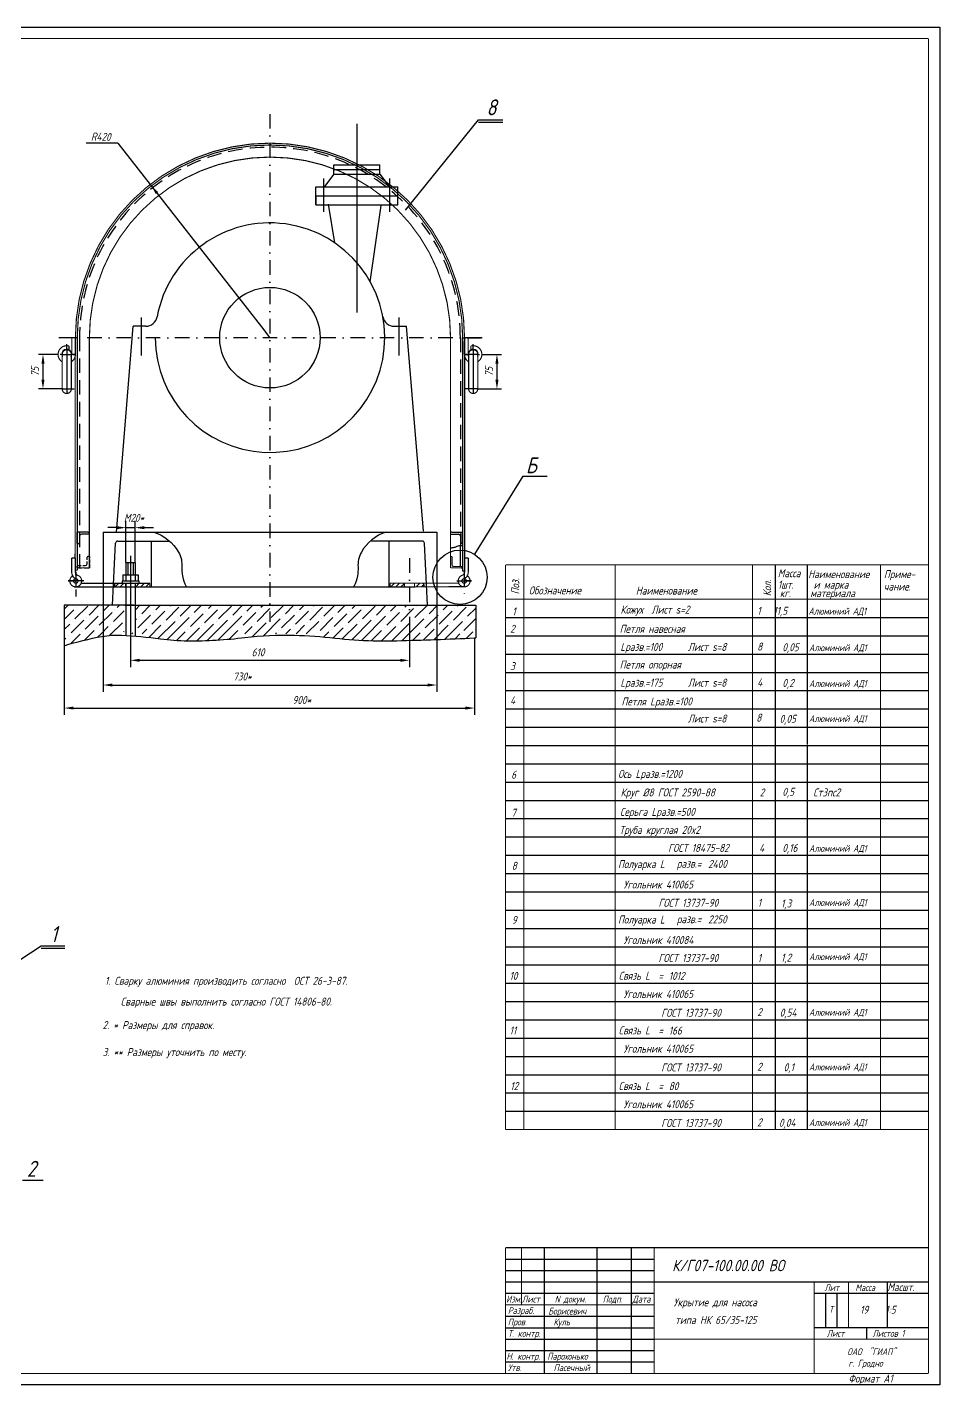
# Model space of a CAD drawing. Extents: x 973 to 2730, y 39 to 1746.
# Drawn here: x 2331 to 2730, y 702 to 1296 of the extents above; entities that cross this region are included whole.
import ezdxf
from ezdxf.enums import TextEntityAlignment as Align

# ---------------------------------------------------------------- set-up
doc = ezdxf.new("R2010")
doc.units = 0
doc.header["$LTSCALE"] = 0.5
doc.header["$MEASUREMENT"] = 0
doc.linetypes.add('DASHDOT', pattern=[25.4, 12.7, -6.35, 0, -6.35])
doc.linetypes.add('DASHED', pattern=[19.05, 12.7, -6.35])
doc.layers.get('0').update_dxf_attribs({"linetype": 'CONTINUOUS'})
doc.layers.get('DEFPOINTS').update_dxf_attribs({"linetype": 'CONTINUOUS'})
doc.styles.add('ROMANC', font='romanc', dxfattribs={"width": 0.8, "oblique": 15, "height": 3.5})
doc.dimstyles.get("Standard").update_dxf_attribs({"dimtxt": 0.18, "dimasz": 0.18, "dimexe": 0.18, "dimexo": 0.0625, "dimgap": 0.09, "dimtad": 0, "dimtih": 1, "dimtoh": 1, "dimdec": 4, "dimzin": 0, "dimdsep": 46, "dimtxsty": 'Standard', "dimcen": 0.09, "dimadec": 0, "dimazin": 0, "dimtfac": 1, "dimtdec": 4, "dimtofl": 0, "dimtmove": 0, "dimatfit": 3, "dimfxl": 0, "dimtolj": 1, "dimtzin": 0, "dimarcsym": 0})

# ---------------------------------------------------------------- blocks, each defined once
blk = doc.blocks.new('*D6')
at = {"color": 0, "linetype": 'ByBlock'}
for p, q in [((290.3, 320.9), (283.7, 320.9)), ((285.7, 316.9), (285.7, 309.8)), ((292.52, 305.8), (283.7, 305.8))]:
    blk.add_line(p, q, dxfattribs=at)
for points in [[(285.03, 316.9), (286.37, 316.9), (285.7, 320.9)], [(285.03, 309.8), (286.37, 309.8), (285.7, 305.8)]]:
    blk.add_solid(points, dxfattribs=at)
at = {"layer": 'DEFPOINTS', "color": 0, "linetype": 'ByBlock'}
for p in [(290.3, 320.9), (285.7, 305.8), (292.52, 305.8)]:
    blk.add_point(p, dxfattribs=at)
at = {"color": 0, "linetype": 'ByBlock', "style": 'ROMANC', "oblique": 15, "width": 0.8}
blk.add_text('75', height=3.5, rotation=90, dxfattribs=at).set_placement((282.2, 313.35), align=Align.MIDDLE_CENTER)
blk = doc.blocks.new('*D57')
at = {"color": 0, "linetype": 'ByBlock'}
for p, q in [((2432.49, 1043.22), (2432.49, 1005.28)), ((2578.49, 1043.22), (2578.49, 1005.28)), ((2436.49, 1008.28), (2574.49, 1008.28))]:
    blk.add_line(p, q, dxfattribs=at)
for points in [[(2436.49, 1008.95), (2436.49, 1007.61), (2432.49, 1008.28)], [(2574.49, 1008.95), (2574.49, 1007.61), (2578.49, 1008.28)]]:
    blk.add_solid(points, dxfattribs=at)
at = {"layer": 'DEFPOINTS', "color": 0, "linetype": 'ByBlock'}
for p in [(2432.49, 1043.22), (2578.49, 1043.22), (2578.49, 1008.28)]:
    blk.add_point(p, dxfattribs=at)
at = {"color": 0, "linetype": 'ByBlock', "style": 'ROMANC', "oblique": 15, "width": 0.8}
blk.add_text('730*', height=3.5, dxfattribs=at).set_placement((2493.39, 1012.01), align=Align.MIDDLE_CENTER)
blk = doc.blocks.new('*D65')
at = {"color": 0, "linetype": 'ByBlock'}
for p, q in [((2611.74, 1035.93), (2611.74, 1016.09)), ((2489.74, 1024.55), (2489.74, 1016.09)), ((2493.74, 1019.09), (2607.74, 1019.09))]:
    blk.add_line(p, q, dxfattribs=at)
for points in [[(2493.74, 1019.76), (2493.74, 1018.42), (2489.74, 1019.09)], [(2607.74, 1019.76), (2607.74, 1018.42), (2611.74, 1019.09)]]:
    blk.add_solid(points, dxfattribs=at)
at = {"layer": 'DEFPOINTS', "color": 0, "linetype": 'ByBlock'}
for p in [(2611.74, 1035.93), (2489.74, 1024.55), (2611.74, 1019.09)]:
    blk.add_point(p, dxfattribs=at)
at = {"color": 0, "linetype": 'ByBlock', "style": 'ROMANC', "oblique": 15, "width": 0.8}
blk.add_text('610', height=3.5, dxfattribs=at).set_placement((2545.52, 1022.59), align=Align.MIDDLE_CENTER)
blk = doc.blocks.new('*D63')
at = {"color": 0, "linetype": 'ByBlock'}
for p, q in [((2483.74, 1077.12), (2479.74, 1077.12)), ((2487.74, 1061.89), (2487.74, 1080.12)), ((2487.74, 1077.12), (2491.74, 1077.12)), ((2491.74, 1061.89), (2491.74, 1080.12)), ((2495.74, 1077.12), (2499.74, 1077.12))]:
    blk.add_line(p, q, dxfattribs=at)
for points in [[(2483.74, 1077.79), (2483.74, 1076.45), (2487.74, 1077.12)], [(2495.74, 1077.79), (2495.74, 1076.45), (2491.74, 1077.12)]]:
    blk.add_solid(points, dxfattribs=at)
at = {"layer": 'DEFPOINTS', "color": 0, "linetype": 'ByBlock'}
for p in [(2491.74, 1077.12), (2487.74, 1061.89), (2491.74, 1061.89)]:
    blk.add_point(p, dxfattribs=at)
at = {"color": 0, "linetype": 'ByBlock', "style": 'ROMANC', "oblique": 15, "width": 0.8}
blk.add_text('М20*', height=3.5, dxfattribs=at).set_placement((2491.24, 1081.43), align=Align.MIDDLE_CENTER)
blk = doc.blocks.new('*X8')
at = {"color": 0}
for p, q in [((1399.22, 402.41), (1400.82, 404.01)), ((1401.46, 402.41), (1403.06, 404.01)), ((1408.2, 402.41), (1409.8, 404.01)), ((1410.44, 402.41), (1412.04, 404.01)), ((1412.69, 402.41), (1414.29, 404.01)), ((1403.71, 402.41), (1403.75, 402.45))]:
    blk.add_line(p, q, dxfattribs=at)
blk = doc.blocks.new('*X9')
at = {"color": 0}
for p, q in [((1495.76, 402.41), (1497.36, 404.01)), ((1498, 402.41), (1499.6, 404.01)), ((1500.25, 402.41), (1501.75, 403.91)), ((1506.15, 403.82), (1506.34, 404.01)), ((1506.98, 402.41), (1508.58, 404.01)), ((1509.23, 402.41), (1510.22, 403.4))]:
    blk.add_line(p, q, dxfattribs=at)
blk = doc.blocks.new('*D7')
at = {"color": 0, "linetype": 'ByBlock'}
for p, q in [((1549.65, 437.41), (1556.25, 437.41)), ((1554.25, 433.41), (1554.25, 426.31)), ((1547.43, 422.31), (1556.25, 422.31))]:
    blk.add_line(p, q, dxfattribs=at)
for points in [[(1553.58, 433.41), (1554.92, 433.41), (1554.25, 437.41)], [(1553.58, 426.31), (1554.92, 426.31), (1554.25, 422.31)]]:
    blk.add_solid(points, dxfattribs=at)
at = {"layer": 'DEFPOINTS', "color": 0, "linetype": 'ByBlock'}
for p in [(1549.65, 437.41), (1547.43, 422.31), (1554.25, 422.31)]:
    blk.add_point(p, dxfattribs=at)
at = {"color": 0, "linetype": 'ByBlock', "style": 'ROMANC', "oblique": 15, "width": 0.8}
blk.add_text('75', height=3.5, rotation=90, dxfattribs=at).set_placement((1550.75, 429.86), align=Align.MIDDLE_CENTER)
blk = doc.blocks.new('*X59')
at = {"color": 0}
for p, q in [((2415.49, 1037.02), (2419.62, 1041.15)), ((2415.69, 1041.71), (2417.2, 1043.22)), ((2420.18, 1037.22), (2425.79, 1042.83)), ((2420.74, 1042.27), (2420.74, 1042.27)), ((2426.35, 1038.9), (2430.67, 1043.22)), ((2430.84, 1034.41), (2436.46, 1040.03)), ((2431.4, 1039.46), (2431.4, 1039.46)), ((2432.53, 1040.59), (2435.16, 1043.22)), ((2437.02, 1036.1), (2441.71, 1040.79)), ((2437.58, 1041.15), (2437.58, 1041.15)), ((2438.7, 1042.27), (2439.65, 1043.22)), ((2415.49, 1032.53), (2417.93, 1034.97)), ((2418.5, 1031.05), (2424.11, 1036.66)), ((2419.06, 1036.1), (2419.06, 1036.1)), ((2424.67, 1032.73), (2430.28, 1038.34)), ((2425.23, 1037.78), (2425.23, 1037.78)), ((2431.58, 1030.66), (2434.77, 1033.85)), ((2435.89, 1034.97), (2435.89, 1034.97)), ((2436.07, 1030.66), (2440.95, 1035.54)), ((2415.49, 1028.04), (2416.25, 1028.8)), ((2417.37, 1029.92), (2417.37, 1029.92)), ((2418.26, 1026.32), (2422.42, 1030.48)), ((2423.55, 1031.61), (2423.55, 1031.61)), ((2424.37, 1027.94), (2427.09, 1030.66)), ((2427.09, 1030.66), (2428.6, 1032.17)), ((2429.72, 1033.29), (2429.72, 1033.29)), ((2430.11, 1029.19), (2431.58, 1030.66)), ((2435.4, 1029.99), (2436.07, 1030.66)), ((2440.38, 1030.48), (2440.38, 1030.48)), ((2441.51, 1031.61), (2441.71, 1031.81))]:
    blk.add_line(p, q, dxfattribs=at)
blk = doc.blocks.new('*D64')
at = {"color": 0, "linetype": 'ByBlock'}
for p, q in [((2640.23, 1028.86), (2640.23, 995.21)), ((2460.74, 1025.48), (2460.74, 995.21)), ((2464.74, 998.21), (2636.23, 998.21))]:
    blk.add_line(p, q, dxfattribs=at)
for points in [[(2464.74, 998.88), (2464.74, 997.54), (2460.74, 998.21)], [(2636.23, 998.88), (2636.23, 997.54), (2640.23, 998.21)]]:
    blk.add_solid(points, dxfattribs=at)
at = {"layer": 'DEFPOINTS', "color": 0, "linetype": 'ByBlock'}
for p in [(2640.23, 1028.86), (2460.74, 1025.48), (2640.23, 998.21)]:
    blk.add_point(p, dxfattribs=at)
at = {"color": 0, "linetype": 'ByBlock', "style": 'ROMANC', "oblique": 15, "width": 0.8}
blk.add_text('900*', height=3.5, dxfattribs=at).set_placement((2564.62, 1001.71), align=Align.MIDDLE_CENTER)

msp = doc.modelspace()

# ---------------------------------------------------------------- linework, layer by layer
for p, q in [((1889.571, 1296.06), (2730.471, 1296.06)), ((2730.471, 1296.06), (2730.471, 702.16)), ((2475.41, 1253.8), (2475.41, 1179.04)), ((2496.65, 1215.96), (2528.59, 1255.48)), ((2528.59, 1255.48), (2539.24, 1255.48)), ((2528.59, 1254.48), (2539.24, 1254.48)), ((2370.92996, 1245.32142), (2357, 1245.32142)), ((2465.41, 1235.82), (2485.41, 1235.82)), ((2465.41, 1231.82), (2465.41, 1235.82)), ((2485.41, 1231.82), (2485.41, 1235.82)), ((2465.41, 1231.82), (2461.29, 1226.3)), ((2465.41, 1233.82), (2485.41, 1233.82)), ((2465.41, 1231.82), (2485.41, 1231.82)), ((2485.41, 1231.82), (2489.53, 1226.3)), ((2457.41, 1226.28), (2493.41, 1226.28)), ((2457.41, 1222.28), (2457.41, 1218.28)), ((2457.41, 1222.28), (2493.41, 1222.28)), ((2457.41, 1218.28), (2493.41, 1218.28)), ((2462.89, 1218.58), (2465.66812, 1201.72329)), ((2481.28537, 1184.63303), (2486.07, 1218.04)), ((2370.21204, 1075.22), (2377.61222, 1165.22)), ((2383.11319, 1165.22), (2377.61222, 1165.22)), ((2381.04, 1169), (2381.04, 1152.45)), ((2491.70681, 1165.22), (2497.20778, 1165.22)), ((2493.78, 1169), (2493.78, 1152.45)), ((2504.58, 1075.56), (2497.20778, 1165.22)), ((2351.11, 1160.22), (2350.85979, 1160.22)), ((2351.85979, 1160.22), (2351.81, 1160.22)), ((2352.85979, 1160.22), (2351.91, 1160.22)), ((2352.31, 1152.92), (2352.31, 1158.56)), ((2521.96021, 1160.22), (2522.91, 1160.22)), ((2522.51, 1152.92), (2522.51, 1158.56)), ((2522.96021, 1160.22), (2523.01, 1160.22)), ((2523.71, 1160.22), (2523.96021, 1160.22)), ((2344.67, 1152.92), (2342.71, 1152.92)), ((2346.79, 1152.92), (2345.67, 1152.92)), ((2346.79, 1152.92), (2349.83, 1152.92)), ((2348.51, 1155.08), (2348.51, 1157.38)), ((2348.51, 1155.08), (2348.51, 1152.92)), ((2348.51, 1152.92), (2348.51, 1150.32)), ((2349.83, 1152.92), (2350.51, 1152.92)), ((2352.27, 1152.92), (2350.55, 1152.92)), ((2351.27, 1152.92), (2352.43, 1152.92)), ((2351.95979, 1153.12), (2351.95979, 1153.02)), ((2351.95979, 1153.12), (2351.95979, 1153.02)), ((2523.55, 1152.92), (2522.39, 1152.92)), ((2522.55, 1152.92), (2524.27, 1152.92)), ((2522.86021, 1153.12), (2522.86021, 1153.02)), ((2522.86021, 1153.12), (2522.86021, 1153.02)), ((2524.99, 1152.92), (2524.31, 1152.92)), ((2528.03, 1152.92), (2524.99, 1152.92)), ((2526.31, 1155.08), (2526.31, 1157.38)), ((2526.31, 1155.08), (2526.31, 1152.92)), ((2526.31, 1152.92), (2526.31, 1150.32)), ((2528.03, 1152.92), (2529.15, 1152.92)), ((2530.15, 1152.92), (2532.11, 1152.92)), ((2348.51, 1150.32), (2348.51, 1135.82)), ((2526.31, 1150.32), (2526.31, 1135.82)), ((2346.79, 1137.82), (2344.93, 1137.82)), ((2346.79, 1137.82), (2349.83, 1137.82)), ((2349.83, 1137.82), (2351.81, 1137.82)), ((2524.99, 1137.82), (2523.01, 1137.82)), ((2528.03, 1137.82), (2524.99, 1137.82)), ((2528.03, 1137.82), (2529.89, 1137.82)), ((2548.1, 1099.58), (2526.85592, 1065.51076)), ((2548.1, 1099.58), (2558.72, 1099.58)), ((2357.83, 1075.22), (2353.11, 1075.22)), ((2353.11, 1070.22), (2353.11, 1075.22)), ((2357.83, 1075.22), (2358.41, 1075.22)), ((2364.41, 1075.22), (2510.41, 1075.22)), ((2516.99, 1075.22), (2516.41, 1075.22)), ((2516.99, 1075.22), (2521.71, 1075.22)), ((2521.71, 1070.22), (2521.71, 1075.22)), ((2353.11, 1070.22), (2353.81, 1070.22)), ((2358.41, 1074.22), (2354.91, 1074.22)), ((2368.47, 1043.21), (2369.83147, 1070.27025)), ((2370.8302, 1071.22), (2393.52867, 1071.22)), ((2385.41, 1071.22), (2385.41, 1051.22)), ((2503.9898, 1071.22), (2481.29133, 1071.22)), ((2489.41, 1071.22), (2489.41, 1051.22)), ((2506.35, 1043.21), (2504.98853, 1070.27025)), ((2516.41, 1074.22), (2519.91, 1074.22)), ((2521.71, 1070.22), (2521.01, 1070.22)), ((2352.25, 1063.82), (2352.25, 1058.82)), ((2358.41, 1064.52), (2357.71, 1064.52)), ((2376.41, 1064.87), (2376.41, 1024.72872)), ((2522.57, 1063.82), (2522.57, 1058.82)), ((2352.25, 1059.68), (2352.25, 1057.7798)), ((2353.11, 1059.52), (2353.11, 1060.22)), ((2353.69, 1059.52), (2353.11, 1059.52)), ((2374.41, 1061.89), (2378.41, 1061.89)), ((2374.41, 1061.89), (2374.41, 1053.82)), ((2374.41, 1060.36), (2374.41, 1053.82)), ((2375.21, 1061.89), (2375.21, 1056.42)), ((2377.61, 1061.89), (2377.61, 1056.42)), ((2378.41, 1061.89), (2378.41, 1053.82)), ((2378.41, 1060.36), (2378.41, 1053.82)), ((2521.13, 1059.52), (2521.71, 1059.52)), ((2521.71, 1058.22), (2522.61, 1058.22)), ((2349.19, 1053.82), (2352.25, 1053.82)), ((2352.45, 1053.82), (2349.89, 1053.82)), ((2350.55, 1056), (2350.56231, 1055.98154)), ((2351.18926, 1055.679), (2351.08158, 1055.75853)), ((2352.48853, 1053.82), (2351.68853, 1053.82)), ((2351.81, 1051.22), (2396.87, 1051.22)), ((2352.45, 1051.22), (2355.33, 1051.22)), ((2352.65, 1056.4123), (2352.65, 1056.38)), ((2354.17, 1052.82), (2354.19571, 1052.82)), ((2354.85, 1052.82), (2384.87, 1052.82)), ((2355.33, 1051.22), (2359.21, 1051.22)), ((2372.71, 1053.82), (2372.71, 1052.82)), ((2372.71, 1053.82), (2380.11, 1053.82)), ((2373.08, 1056.42), (2373.08, 1053.82)), ((2373.08, 1056.42), (2379.74, 1056.42)), ((2373.91, 1051.22), (2500.91, 1051.22)), ((2374.41, 1052.82), (2374.41, 1029.98107)), ((2378.41, 1052.82), (2378.41, 1029.7032)), ((2379.74, 1056.42), (2379.74, 1053.82)), ((2380.11, 1053.82), (2380.11, 1052.82)), ((2519.49, 1051.22), (2515.61, 1051.22)), ((2522.37, 1051.22), (2519.49, 1051.22)), ((2520.65, 1052.82), (2520.62429, 1052.82)), ((2522.17, 1056.4123), (2522.17, 1056.38)), ((2522.33147, 1053.82), (2523.13147, 1053.82)), ((2522.37, 1053.82), (2524.93, 1053.82)), ((2522.57, 1056.4123), (2522.57, 1056.38)), ((2525.63, 1053.82), (2522.57, 1053.82)), ((2523.63074, 1055.679), (2523.73842, 1055.75853)), ((2524.27, 1056), (2524.25769, 1055.98154)), ((2352.45, 1050.01), (2352.45, 1047.05)), ((2377.91, 1043.22), (2347.41, 1043.22)), ((2373.91, 1043.22), (2510.41, 1043.22)), ((2540.471, 1037.83), (2725.471, 1037.83)), ((2540.471, 1029.83), (2725.471, 1029.83)), ((2540.471, 1021.83), (2725.471, 1021.83)), ((2540.471, 1013.83), (2725.471, 1013.83)), ((2540.471, 1005.83), (2725.471, 1005.83)), ((2540.471, 997.83), (2725.471, 997.83)), ((2540.471, 989.83), (2725.471, 989.83)), ((2540.471, 981.83), (2725.471, 981.83)), ((2540.471, 973.83), (2725.471, 973.83)), ((2540.471, 965.83), (2725.471, 965.83)), ((2540.471, 957.83), (2725.471, 957.83)), ((2540.471, 949.83), (2725.471, 949.83)), ((2540.471, 941.83), (2725.471, 941.83)), ((2540.471, 933.83), (2725.471, 933.83)), ((2540.471, 925.83), (2725.471, 925.83)), ((2540.471, 917.83), (2725.471, 917.83)), ((2540.471, 909.83), (2725.471, 909.83)), ((2540.471, 901.83), (2725.471, 901.83)), ((2282.61, 858.25), (2337.32, 894.2)), ((2337.32, 894.2), (2347.67, 894.2)), ((2337.32, 893.2), (2347.67, 893.2)), ((2540.471, 893.83), (2725.471, 893.83)), ((2540.471, 885.83), (2725.471, 885.83)), ((2540.471, 877.83), (2725.471, 877.83)), ((2540.471, 869.83), (2725.471, 869.83)), ((2540.471, 861.83), (2725.471, 861.83)), ((2540.471, 853.83), (2725.471, 853.83)), ((2540.471, 845.83), (2725.471, 845.83)), ((2540.471, 837.83), (2725.471, 837.83)), ((2540.471, 829.83), (2725.471, 829.83)), ((2540.471, 821.83), (2725.471, 821.83)), ((2329.16, 791.66), (2338.16, 791.66)), ((2540.471, 757.16), (2605.471, 757.16)), ((2540.471, 752.16), (2605.471, 752.16)), ((2540.471, 747.16), (2605.471, 747.16)), ((2680.471, 742.16), (2680.471, 727.16)), ((2685.471, 742.16), (2685.471, 727.16)), ((2540.471, 732.16), (2605.471, 732.16)), ((2540.471, 727.16), (2605.471, 727.16)), ((2540.471, 722.16), (2605.471, 722.16)), ((2540.471, 717.16), (2605.471, 717.16)), ((2540.471, 712.16), (2605.471, 712.16)), ((2730.471, 702.16), (1889.571, 702.16))]:
    msp.add_line(p, q)
at = {"linetype": 'DASHDOT'}
for p, q in [((2437.41, 1258.07), (2437.41, 1035.93)), ((2351.11, 1160.22), (2345.01, 1160.22)), ((2530.2, 1160.22), (2353.81, 1160.22)), ((2523.71, 1160.22), (2529.81, 1160.22)), ((2498.41, 1063.72), (2498.41, 1035.93)), ((2352.45, 1057.82), (2352.45, 1050.01)), ((2522.37, 1057.82), (2522.37, 1047.61248)), ((2349.95, 1053.82), (2349.19, 1053.82)), ((2352.45, 1053.82), (2350.17, 1053.82)), ((2355.96, 1053.82), (2350.89, 1053.82)), ((2352.45, 1056.4), (2352.45, 1057.0052)), ((2519.20069, 1053.82), (2523.93, 1053.82)), ((2522.37, 1056.4), (2522.37, 1057.0052)), ((2522.37, 1053.82), (2524.65, 1053.82)), ((2524.87, 1053.82), (2525.63, 1053.82))]:
    msp.add_line(p, q, dxfattribs=at)
at = {"color": 0, "linetype": 'ByBlock'}
for p, q in [((2370.92996, 1245.32142), (2433.75356, 1164.90063)), ((2460.91, 1215.3), (2460.91, 1229.84)), ((2489.91, 1215.3), (2489.91, 1229.84)), ((2457.41, 1218.28), (2457.41, 1226.28)), ((2493.41, 1218.28), (2493.41, 1226.28)), ((2433.75356, 1164.90063), (2437.41, 1160.22)), ((2350.21, 1160.22), (2350.01, 1160.22)), ((2524.61, 1160.22), (2524.81, 1160.22)), ((2352.21, 1063.82), (2352.21, 1065.74)), ((2522.61, 1063.82), (2522.61, 1065.74)), ((2510.41, 1043.22), (2527.41, 1043.22))]:
    msp.add_line(p, q, dxfattribs=at)
at = {"linetype": 'Continuous'}
for p, q in [((2475.41, 1235.82), (2475.41, 1171.27)), ((2364.41, 1075.22), (2364.41, 1043.22)), ((2510.41, 1075.22), (2510.41, 1043.22)), ((2347.41, 1043.22), (2347.41, 1025.48184)), ((2527.41, 1043.22), (2527.41, 1028.88347))]:
    msp.add_line(p, q, dxfattribs=at)
at = {"linetype": 'DASHED'}
for p, q in [((2354.11, 1160.71), (2354.11, 1059.52)), ((2520.71, 1160.22), (2520.71, 1069.22931)), ((2354.11, 1073.42), (2354.11, 1070.52)), ((2520.71, 1073.42), (2520.71, 1070.52)), ((2357.41, 1063), (2357.41, 1064.22)), ((2358.41, 1064.52), (2358.41, 1063.73)), ((2358.41, 1063.16), (2358.41, 1061.6)), ((2353.41, 1060.52), (2354.79, 1060.52)), ((2353.69, 1059.52), (2355.08, 1059.52)), ((2355.51, 1060.52), (2356.61, 1060.52)), ((2356.11, 1059.52), (2358.41, 1059.52)), ((2357.41, 1061.32), (2357.41, 1062.32)), ((2358.41, 1061.19), (2358.41, 1059.52))]:
    msp.add_line(p, q, dxfattribs=at)
at = {"color": 0}
for p, q in [((2378.41, 1041.07992), (2380.55008, 1043.22)), ((2381.28486, 1039.46465), (2385.04021, 1043.22)), ((2385.77499, 1034.97452), (2391.38765, 1040.58718)), ((2386.33625, 1040.02591), (2386.33625, 1040.02591)), ((2387.45878, 1041.14844), (2389.53034, 1043.22)), ((2391.94891, 1036.65832), (2397.56157, 1042.27098)), ((2392.51018, 1041.70971), (2392.51018, 1041.70971)), ((2393.63271, 1042.83224), (2394.02047, 1043.22)), ((2398.12284, 1038.34211), (2403.00072, 1043.22)), ((2402.61297, 1033.85199), (2408.22563, 1039.46465)), ((2404.29676, 1040.02591), (2407.49085, 1043.22)), ((2408.78689, 1035.53578), (2414.39955, 1041.14844)), ((2409.34816, 1040.58718), (2409.34816, 1040.58718)), ((2410.47069, 1041.70971), (2411.98098, 1043.22)), ((2414.96082, 1037.21958), (2420.57348, 1042.83224)), ((2415.52208, 1042.27098), (2415.52208, 1042.27098)), ((2421.13474, 1038.90338), (2425.45136, 1043.22)), ((2425.62487, 1034.41325), (2431.23753, 1040.02591)), ((2426.18614, 1039.46465), (2426.18614, 1039.46465)), ((2427.30867, 1040.58718), (2429.94149, 1043.22)), ((2431.7988, 1036.09705), (2437.41146, 1041.70971)), ((2432.36006, 1041.14844), (2432.36006, 1041.14844)), ((2433.4826, 1042.27098), (2434.43162, 1043.22)), ((2437.97272, 1037.78085), (2443.41188, 1043.22)), ((2438.53399, 1042.83224), (2438.53399, 1042.83224)), ((2444.14665, 1039.46465), (2447.902, 1043.22)), ((2448.63678, 1034.97452), (2454.24944, 1040.58718)), ((2449.19804, 1040.02591), (2449.19804, 1040.02591)), ((2450.32058, 1041.14844), (2452.39213, 1043.22)), ((2454.8107, 1036.65832), (2460.42336, 1042.27098)), ((2455.37197, 1041.70971), (2455.37197, 1041.70971)), ((2456.4945, 1042.83224), (2456.88226, 1043.22)), ((2460.98463, 1038.34211), (2465.86252, 1043.22)), ((2465.47476, 1033.85199), (2471.08742, 1039.46465)), ((2467.15856, 1040.02591), (2470.35264, 1043.22)), ((2471.64868, 1035.53578), (2477.26134, 1041.14844)), ((2472.20995, 1040.58718), (2472.20995, 1040.58718)), ((2473.33248, 1041.70971), (2474.84277, 1043.22)), ((2477.82261, 1037.21958), (2483.43527, 1042.83224)), ((2478.38388, 1042.27098), (2478.38388, 1042.27098)), ((2483.99654, 1038.90338), (2488.31316, 1043.22)), ((2488.48666, 1034.41325), (2494.09932, 1040.02591)), ((2489.04793, 1039.46465), (2489.04793, 1039.46465)), ((2490.17046, 1040.58718), (2492.80328, 1043.22)), ((2494.66059, 1036.09705), (2500.27325, 1041.70971)), ((2495.22186, 1041.14844), (2495.22186, 1041.14844)), ((2496.34439, 1042.27098), (2497.29341, 1043.22)), ((2500.83452, 1037.78085), (2506.27367, 1043.22)), ((2501.39578, 1042.83224), (2501.39578, 1042.83224)), ((2507.00844, 1039.46465), (2510.7638, 1043.22)), ((2511.49857, 1034.97452), (2517.11123, 1040.58718)), ((2512.05984, 1040.02591), (2512.05984, 1040.02591)), ((2513.18237, 1041.14844), (2515.25392, 1043.22)), ((2517.6725, 1036.65832), (2523.28516, 1042.27098)), ((2518.23376, 1041.70971), (2518.23376, 1041.70971)), ((2519.35629, 1042.83224), (2519.74405, 1043.22)), ((2523.84642, 1038.34211), (2527.41, 1041.90569)), ((2378.41, 1036.58979), (2379.03979, 1037.21958)), ((2379.60106, 1033.29072), (2385.21372, 1038.90338)), ((2380.16233, 1038.34211), (2380.16233, 1038.34211)), ((2384.41809, 1029.1275), (2389.70385, 1034.41325)), ((2384.65245, 1033.85199), (2384.65245, 1033.85199)), ((2388.41869, 1028.63797), (2395.87777, 1036.09705)), ((2390.82638, 1035.53578), (2390.82638, 1035.53578)), ((2392.40502, 1028.13417), (2402.0517, 1037.78085)), ((2397.00031, 1037.21958), (2397.00031, 1037.21958)), ((2403.17423, 1038.90338), (2403.17423, 1038.90338)), ((2405.38473, 1027.6435), (2412.71575, 1034.97452)), ((2407.66436, 1034.41325), (2407.66436, 1034.41325)), ((2409.99255, 1027.76118), (2418.88968, 1036.65832)), ((2413.83829, 1036.09705), (2413.83829, 1036.09705)), ((2414.71639, 1027.99489), (2425.06361, 1038.34211)), ((2420.01221, 1037.78085), (2420.01221, 1037.78085)), ((2426.36175, 1030.66), (2429.55373, 1033.85199)), ((2429.61895, 1029.42708), (2435.72766, 1035.53578)), ((2430.67627, 1034.97452), (2430.67627, 1034.97452)), ((2434.51618, 1029.83418), (2441.90159, 1037.21958)), ((2436.85019, 1036.65832), (2436.85019, 1036.65832)), ((2442.46285, 1033.29072), (2448.07551, 1038.90338)), ((2443.02412, 1038.34211), (2443.02412, 1038.34211)), ((2447.51425, 1033.85199), (2447.51425, 1033.85199)), ((2448.81239, 1030.66), (2452.56564, 1034.41325)), ((2453.30252, 1030.66), (2458.73957, 1036.09705)), ((2453.68817, 1035.53578), (2453.68817, 1035.53578)), ((2459.30083, 1032.16819), (2464.91349, 1037.78085)), ((2459.8621, 1037.21958), (2459.8621, 1037.21958)), ((2466.03602, 1038.90338), (2466.03602, 1038.90338)), ((2469.0554, 1028.45237), (2475.57755, 1034.97452)), ((2470.52615, 1034.41325), (2470.52615, 1034.41325)), ((2473.1843, 1028.09114), (2481.75147, 1036.65832)), ((2476.70008, 1036.09705), (2476.70008, 1036.09705)), ((2477.40541, 1027.82212), (2487.9254, 1038.34211)), ((2482.874, 1037.78085), (2482.874, 1037.78085)), ((2486.14428, 1027.58074), (2492.41553, 1033.85199)), ((2490.66093, 1027.60726), (2498.58945, 1035.53578)), ((2493.53806, 1034.97452), (2493.53806, 1034.97452)), ((2495.26807, 1027.72427), (2504.76338, 1037.21958)), ((2499.71198, 1036.65832), (2499.71198, 1036.65832)), ((2505.32464, 1033.29072), (2510.9373, 1038.90338)), ((2505.88591, 1038.34211), (2505.88591, 1038.34211)), ((2509.18281, 1028.16863), (2515.42743, 1034.41325)), ((2510.37604, 1033.85199), (2510.37604, 1033.85199)), ((2513.84108, 1028.33677), (2521.60136, 1036.09705)), ((2516.54996, 1035.53578), (2516.54996, 1035.53578)), ((2522.16262, 1032.16819), (2527.41, 1037.41556)), ((2522.72389, 1037.21958), (2522.72389, 1037.21958)), ((2376.97034, 1030.66), (2377.35599, 1031.04566)), ((2378.47853, 1032.16819), (2378.47853, 1032.16819)), ((2381.46047, 1030.66), (2383.52992, 1032.72945)), ((2395.31651, 1031.04566), (2395.31651, 1031.04566)), ((2396.55051, 1027.78953), (2400.3679, 1031.60692)), ((2400.88513, 1027.63402), (2406.54183, 1033.29072)), ((2401.49043, 1032.72945), (2401.49043, 1032.72945)), ((2418.32841, 1031.60692), (2418.32841, 1031.60692)), ((2419.56595, 1028.35433), (2423.37981, 1032.16819)), ((2424.50234, 1033.29072), (2424.50234, 1033.29072)), ((2439.83213, 1030.66), (2440.21779, 1031.04566)), ((2441.34032, 1032.16819), (2441.34032, 1032.16819)), ((2444.32226, 1030.66), (2446.39171, 1032.72945)), ((2458.1783, 1031.04566), (2458.1783, 1031.04566)), ((2460.93824, 1029.31547), (2463.22969, 1031.60692)), ((2464.35223, 1032.72945), (2464.35223, 1032.72945)), ((2465.00979, 1028.89689), (2469.40362, 1033.29072)), ((2481.19021, 1031.60692), (2481.19021, 1031.60692)), ((2481.72473, 1027.65132), (2486.2416, 1032.16819)), ((2487.36413, 1033.29072), (2487.36413, 1033.29072)), ((2499.89637, 1027.86245), (2503.07958, 1031.04566)), ((2504.20211, 1032.16819), (2504.20211, 1032.16819)), ((2504.5346, 1028.01054), (2509.25351, 1032.72945)), ((2518.54806, 1028.7035), (2520.49228, 1030.64772)), ((2521.04009, 1031.04566), (2521.04009, 1031.04566)), ((2523.18806, 1028.7035), (2526.09149, 1031.60692)), ((2527.21402, 1032.72945), (2527.21402, 1032.72945))]:
    msp.add_line(p, q, dxfattribs=at)
for points, const_width in [([(1909.571, 1291.06), (2725.471, 1291.06)], 0.5), ([(2725.471, 1291.06), (2725.471, 707.16)], 0.5), ([(2350.71, 1152.92), (2350.71, 1160.22)], 0.5), ([(2350.71, 1160.22), (2352.31, 1160.22)], 0.5), ([(2352.21, 1160.22), (2352.21, 1057.76)], 0.5), ([(2352.31, 1152.92), (2352.31, 1160.22)], 0.5), ([(2353.11, 1160.71), (2353.11, 1058.52)], 0.5), ([(2358.41, 1064.52), (2358.41, 1160.22)], 0.5), ([(2516.41, 1064.52), (2516.41, 1160.22)], 0.5), ([(2521.71, 1160.22), (2521.71, 1058.22)], 0.5), ([(2522.51, 1152.92), (2522.51, 1160.22)], 0.5), ([(2524.11, 1160.22), (2522.51, 1160.22)], 0.5), ([(2522.61, 1160.22), (2522.61, 1058.22)], 0.5), ([(2524.11, 1152.92), (2524.11, 1160.22)], 0.5), ([(2346.51, 1152.92), (2346.51, 1137.82)], 0.5), ([(2349.51, 1154.65205), (2349.51, 1156.58606)], 0.5), ([(2350.49, 1152.92), (2350.49, 1137.82)], 0.5), ([(2524.33, 1152.92), (2524.33, 1137.82)], 0.5), ([(2525.31, 1154.65205), (2525.31, 1156.58606)], 0.5), ([(2528.31, 1152.92), (2528.31, 1137.82)], 0.5), ([(2520.71, 1069.22931), (2520.71, 1060.28)], 0.5), ([(2350.65, 1063.82), (2350.65, 1057.7798)], 0.5), ([(2352.25, 1063.82), (2350.65, 1063.82)], 0.5), ([(2358.41, 1059.52), (2358.41, 1064.52)], 0.5), ([(2516.41, 1059.52), (2516.41, 1064.52)], 0.5), ([(2516.41, 1064.52), (2516.73, 1064.52)], 0.5), ([(2517.05, 1064.2), (2517.05, 1060.8)], 0.5), ([(2522.57, 1063.82), (2524.17, 1063.82)], 0.5), ([(2522.57, 1066.08), (2522.57, 1059.68)], 0.1), ([(2524.17, 1063.82), (2524.17, 1057.7798)], 0.5), ([(2352.21, 1058.52), (2353.11, 1058.52)], 0.5), ([(2353.37, 1059.52), (2358.41, 1059.52)], 0.5), ([(2521.45, 1059.52), (2516.41, 1059.52)], 0.5), ([(2517.69, 1060.16), (2521.13, 1060.16)], 0.5), ([(2521.71, 1058.22), (2522.57, 1058.22)], 0.5), ([(2522.57, 1059.68), (2522.57, 1057.7798)], 0.5), ([(2540.471, 813.83), (2540.471, 1060.83)], 0.5), ([(2540.471, 1060.83), (2725.471, 1060.83)], 0.5), ([(2548.471, 813.83), (2548.471, 1060.83)], 0.5), ([(2588.471, 813.83), (2588.471, 1060.83)], 0.5), ([(2648.471, 981.73), (2648.471, 1060.83)], 0.5), ([(2658.471, 981.83), (2658.471, 1060.83)], 0.5), ([(2672.471, 982.13), (2672.471, 1060.83)], 0.5), ([(2704.471, 813.83), (2704.471, 1060.83)], 0.5), ([(2725.471, 845.83), (2725.471, 1060.83)], 0.5), ([(2352.35822, 1054.81578), (2350.89, 1055.9)], 0.5), ([(2350.8869, 1055.89767), (2351.08158, 1055.75853)], 0.1), ([(2384.87, 1051.22), (2352.45, 1051.22)], 0.5), ([(2354.85, 1052.82), (2384.87, 1052.82)], 0.5), ([(2374.21, 1052.82), (2374.21, 1051.22)], 0.5), ([(2378.61, 1052.82), (2378.61, 1051.22)], 0.5), ([(2384.87, 1052.82), (2384.87, 1051.22)], 0.5), ([(2519.97, 1052.82), (2489.95, 1052.82)], 0.5), ([(2489.95, 1052.82), (2489.95, 1051.22)], 0.5), ([(2489.95, 1051.22), (2522.37, 1051.22)], 0.5), ([(2496.21, 1052.82), (2496.21, 1051.22)], 0.5), ([(2500.61, 1052.82), (2500.61, 1051.22)], 0.5), ([(2522.46178, 1054.81578), (2523.93, 1055.9)], 0.5), ([(2523.9331, 1055.89767), (2523.73842, 1055.75853)], 0.1), ([(2540.471, 1045.83), (2725.471, 1045.83)], 0.5), ([(2648.471, 813.83), (2648.471, 981.83)], 0.5), ([(2658.471, 813.83), (2658.471, 981.83)], 0.5), ([(2672.471, 813.83), (2672.471, 981.83)], 0.5), ([(2540.471, 813.83), (2725.471, 813.83)], 0.5), ([(2540.471, 762.16), (2667.471, 762.16)], 0.5), ([(2540.471, 707.16), (2540.471, 762.16)], 0.5), ([(2547.471, 737.16), (2547.471, 762.16)], 0.5), ([(2557.471, 707.16), (2557.471, 762.16)], 0.5), ([(2580.471, 707.16), (2580.471, 762.16)], 0.5), ([(2595.471, 707.16), (2595.471, 762.16)], 0.5), ([(2605.471, 707.16), (2605.471, 762.16)], 0.5), ([(2667.471, 762.16), (2725.471, 762.16)], 0.5), ([(2540.471, 742.16), (2605.471, 742.16)], 0.5), ([(2605.471, 747.16), (2725.471, 747.16)], 0.5), ([(2675.471, 707.16), (2675.471, 747.16)], 0.5), ([(2675.471, 742.16), (2725.471, 742.16)], 0.5), ([(2690.471, 727.16), (2690.471, 747.16)], 0.5), ([(2707.471, 727.16), (2707.471, 747.16)], 0.5), ([(2540.471, 737.16), (2605.471, 737.16)], 0.5), ([(2675.471, 727.16), (2725.471, 727.16)], 0.5), ([(2698.471, 727.16), (2698.471, 722.16)], 0.5), ([(2605.471, 722.16), (2725.471, 722.16)], 0.5), ([(2725.471, 707.16), (1909.571, 707.16)], 0.5)]:
    msp.add_lwpolyline(points, dxfattribs=dict(const_width=const_width))
for points, const_width in [([(2522.51, 1160.22, 1), (2352.31, 1160.22, 1)], 0.5), ([(2521.71, 1160.22, 1), (2353.11, 1160.22, 1)], 0.5), ([(2516.41, 1160.22, 1), (2358.41, 1160.22, 1)], 0.5), ([(2346.51, 1149.6889, -0.86546876), (2349.51, 1156.58606, -1)], 0.5), ([(2346.51, 1152.92, -1.073397535), (2350.49, 1152.63787, -1.073397535)], 0.5), ([(2352.31, 1152.92, -0.261399121), (2350.49, 1149.67661, -0.261399121)], 0.5), ([(2522.51, 1152.92, 0.261399121), (2524.33, 1149.67661, 0.261399121)], 0.5), ([(2528.31, 1152.92, 1.073397535), (2524.33, 1152.63787, 1.073397535)], 0.5), ([(2528.31, 1149.6889, 0.86546876), (2525.31, 1156.58606, 1)], 0.5), ([(2350.49, 1138.10213, -1.073397535), (2346.51, 1137.82, -1.073397535)], 0.5), ([(2524.33, 1138.10213, 1.073397535), (2528.31, 1137.82, 1.073397535)], 0.5), ([(2517.05, 1064.2, 0.414213562), (2516.73, 1064.52, 0.414213562)], 0.5), ([(2350.91687, 1056.50044, -0.103188113), (2350.65, 1057.7798, -0.108621097)], 0.5), ([(2353.31667, 1056.2713, -0.324768037), (2352.25051, 1057.82, -0.317837245)], 0.5), ([(2517.05, 1060.8, 0.414213562), (2517.69, 1060.16, 0.414213562)], 0.5), ([(2521.13, 1059.52, 0.999999564), (2521.13, 1060.16, 0.414213562)], 0.5), ([(2521.13, 1059.52, 0.075866257), (2521.22545, 1059.53457, 0.414213562)], 0.1), ([(2521.50333, 1056.2713, 0.324768037), (2522.56949, 1057.82, 0.317837245)], 0.5), ([(2523.90313, 1056.50044, 0.103188113), (2524.17, 1057.7798, 0.108621097)], 0.5), ([(2352.45, 1051.22, -0.670178341), (2350.62171, 1055.66861, -0.661514598)], 0.5), ([(2350.59231, 1055.63906, -0.038119234), (2350.89, 1055.9, -0.038119234)], 0.5), ([(2351.35898, 1055.77111, -0.068890542), (2350.90697, 1056.52339, -0.068890542)], 0.5), ([(2351.45, 1053.82, -1), (2353.45, 1053.82, -1)], 0.5), ([(2351.45, 1053.82, 1), (2353.45, 1053.82, 1)], 0.5), ([(2352.78333, 1054.76281, -0.15027234), (2351.27251, 1055.88335, -0.135488457)], 0.1), ([(2351.65, 1053.82, -1), (2353.25, 1053.82, -1)], 0.1), ([(2351.65, 1053.82, 1), (2353.25, 1053.82, 1)], 0.1), ([(2352.78333, 1054.76281, -0.317837245), (2353.45, 1053.82, -0.317837245)], 0.1), ([(2353.31667, 1056.2713, -0.430402422), (2354.85, 1052.82, -0.358019667)], 0.5), ([(2521.50333, 1056.2713, 0.430402422), (2519.97, 1052.82, 0.358019667)], 0.5), ([(2523.37, 1053.82, 1), (2521.37, 1053.82, 1)], 0.5), ([(2523.37, 1053.82, -1), (2521.37, 1053.82, -1)], 0.5), ([(2522.03667, 1054.76281, 0.317837245), (2521.37, 1053.82, 0.317837245)], 0.1), ([(2523.17, 1053.82, 1), (2521.57, 1053.82, 1)], 0.1), ([(2523.17, 1053.82, -1), (2521.57, 1053.82, -1)], 0.1), ([(2522.03667, 1054.76281, 0.15027234), (2523.54749, 1055.88335, 0.135488457)], 0.1), ([(2522.37, 1051.22, 0.670178341), (2524.19829, 1055.66861, 0.661514598)], 0.5), ([(2523.46102, 1055.77111, 0.068890542), (2523.91303, 1056.52339, 0.068890542)], 0.5), ([(2524.22769, 1055.63906, 0.038119234), (2523.93, 1055.9, 0.038119234)], 0.5)]:
    msp.add_lwpolyline(points, format="xyb", dxfattribs=dict(const_width=const_width))
for points in [[(2386.57663, 1075.22, -0.184169817), (2397.41056, 1066.46283, -0.083392271), (2398.64, 1063.2, -0.059671096), (2398.89417, 1059.80612, 0.053216303), (2399.13, 1056, 0.087587149), (2400.75895, 1051.43778, 0.002736904), (2400.88455, 1051.22)], [(2488.24337, 1075.22, 0.184169817), (2477.40944, 1066.46283, 0.083392271), (2476.18, 1063.2, 0.059671096), (2475.92583, 1059.80612, -0.053216303), (2475.69, 1056, -0.087587149), (2474.06105, 1051.43778, -0.002736904), (2473.93545, 1051.22)], [(2521.71, 1069.05654, 0.136862583), (2520.08, 1069.18, 0.06129501), (2519.14825, 1068.87239, -0.045545724), (2517.91, 1068.42, -0.042687277), (2516.41, 1068.15644, -0.082419549)], [(2354.97, 1053.22, -0.005205292), (2354.9798, 1053.2199, -0.087939565)], [(2369.2458, 1052.82, -0.059372066), (2369.43, 1052, -0.055077419), (2369.424, 1051.22, -0.123415317)], [(2504.43676, 1052.82, -0.079999609), (2504.74, 1051.93, -0.060314122), (2504.77428, 1051.22, -0.761951145)], [(2519.85, 1053.22, 0.005205292), (2519.8402, 1053.2199, 0.087939565)], [(2347.41, 1025.48184, -0.031831973), (2363.90966, 1029.54161, -0.056542554), (2372.38, 1030.09, -0.022451405), (2389.52957, 1028.48688, 0.032758663), (2401.31, 1027.63, 0.032274862), (2426.46654, 1029.07587, -0.037565477), (2448.1, 1030.09, -0.022185793), (2465.87856, 1028.79671, 0.023623005), (2482.58, 1027.63, 0.012563637), (2492.88998, 1027.65701, 0.003805695), (2526.9, 1028.86, 0.001507893), (2527.41, 1028.88347, 0.008775585)]]:
    msp.add_lwpolyline(points, format="xyb")
for points in [[(2350.94, 1055.83), (2350.93, 1055.84)], [(2523.88, 1055.83), (2523.89, 1055.84)]]:
    msp.add_lwpolyline(points)
at = {"linetype": 'Continuous', "const_width": 0.5}
for points in [[(2354.85, 1052.82, -0.302775638), (2352.45, 1051.22, -0.207398032)], [(2519.97, 1052.82, 0.302775638), (2522.37, 1051.22, 0.207398032)]]:
    msp.add_lwpolyline(points, format="xyb", dxfattribs=at)
for centre, radius in [((2437.41, 1160.22), 22), ((2520.57, 1055.43), 11.88)]:
    msp.add_circle(centre, radius)
at = {"linetype": 'DASHED'}
for centre, radius, start, end in [((2437.41, 1160.21999), 83.3, 0.00000381, 179.99999619), ((2352.45, 1053.82), 2.6, 126.86989765, 128.52387546), ((2522.37, 1053.82), 2.6, 51.47612454, 53.13010235)]:
    msp.add_arc(centre, radius, start, end, dxfattribs=at)
for centre, radius, start, end in [((2437.41, 1160.22), 50.21, 180, 169.56461162), ((2383.11319, 1170.22), 5, 270, 349.56461162), ((2491.70681, 1170.22), 5, 190.43538838, 270), ((2348.51, 1152.92), 2.2, 24.61997733, 204.61997733), ((2348.51, 1152.92), 2.2, 334.15806724, 0), ((2526.31, 1152.92), 2.2, 180, 205.84193276), ((2526.31, 1152.92), 2.2, 335.38002267, 155.38002267), ((2353.81, 1070.52), 0.3, 270, 0), ((2354.91, 1073.42), 0.8, 90, 180), ((2370.8302, 1070.22), 1, 90, 177.11974065), ((2503.9898, 1070.22), 1, 2.88025935, 90), ((2519.91, 1073.42), 0.8, 360, 90), ((2521.01, 1070.52), 0.3, 180, 270), ((2357.71, 1064.22), 0.3, 90, 180), ((2353.41, 1060.22), 0.3, 90, 180), ((2356.61, 1061.32), 0.8, 270, 0), ((2352.45, 1053.82), 1, 124.18612249, 180), ((2352.45, 1053.82), 2.6, 269.118596, 270), ((2352.45, 1053.82), 2.6, 342.07978686, 352.49265333), ((2522.37, 1053.82), 2.6, 187.50734667, 197.92021314), ((2522.37, 1053.82), 2.6, 270, 270.881404), ((2522.37, 1053.82), 1, 360, 55.81387751)]:
    msp.add_arc(centre, radius, start, end)
at = {"color": 0, "linetype": 'ByBlock'}
msp.add_solid([(2387.45093, 1223.08991), (2388.50166, 1223.91073), (2385.51384, 1226.65251)], dxfattribs=at)
at = {"layer": 'DEFPOINTS', "color": 0, "linetype": 'ByBlock'}
for p in [(2485.41, 1235.82), (2577.85, 1235.82), (2385.51384, 1226.65251), (2351.21, 1160.22), (2523.61, 1160.22), (2437.41, 1128.22), (2350.65, 1063.82), (2350.65, 1063.82), (2351.78804, 1064.22), (2352.21, 1065.34), (2352.21, 1063.82), (2352.29, 1066.14), (2352.65, 1066.14), (2522.17, 1066.14), (2522.53, 1066.14), (2522.61, 1065.34), (2522.61, 1063.82), (2523.03196, 1064.22), (2524.17, 1063.82), (2524.17, 1063.82), (2356.13, 1058.86), (2358.41, 1059.74036), (2358.41, 1059.5), (2516.41, 1059.74036), (2516.41, 1059.5), (2518.69, 1058.86), (2518.69, 1058.86), (2349.19, 1053.82), (2352.45, 1051.22), (2522.37, 1051.22), (2525.63, 1053.82), (2510.41, 1043.22)]:
    msp.add_point(p, dxfattribs=at)

# ---------------------------------------------------------------- block references
for name, p in [('*X8', (970.46, 648.81)), ('*X9', (994.46, 648.81)), ('*X59', (-68.08, 0))]:
    msp.add_blockref(name, p)

# ---------------------------------------------------------------- texts
at = {"style": 'ROMANC', "oblique": 15, "width": 0.8}
for s, height, p in [('8', 7, (2532.09, 1257.48)), ('Б', 7, (2549.34, 1100.94)), ('Масса', 3.5, (2659.571, 1055.43)), ('Наименование', 3.5, (2672.871, 1055.03)), ('Приме-', 3.5, (2705.971, 1055.03)), ('Обозначение', 3.5, (2550.671, 1047.93)), ('Наименование            ', 3.5, (2597.471, 1047.83)), ('1шт.', 3.5, (2659.571, 1050.43)), (' и марка', 3.5, (2673.371, 1050.43)), ('чание.', 3.5, (2705.971, 1049.63)), ('кг.', 3.5, (2660.471, 1046.73)), ('материала', 3.5, (2673.771, 1046.73)), ('1            ', 3.5, (2543.421, 1038.72)), ('Кожух  Лист s=2', 3.5, (2590.78, 1039.52)), ('1   11,5', 3.5, (2650.571, 1038.99)), ('Алюминий АД1', 3, (2673.021, 1039.09)), ('2', 3.5, (2542.471, 1031.12)), ('Петля навесная ', 3.5, (2590.4, 1031.11)), ('Lразв.=100', 3.5, (2590.71, 1023.2)), ('Лист s=8', 3.5, (2620.25, 1023.2)), ('8', 3.5, (2650.571, 1023.36)), ('0,05 ', 3.5, (2661.571, 1023.06)), ('Алюминий АД1', 3, (2673.241, 1023.09)), ('3', 3.5, (2542.471, 1014.8)), ('Петля опорная', 3.5, (2590.4, 1015.47)), ('Lразв.=175', 3.5, (2590.71, 1007.56)), ('Лист s=8', 3.5, (2620.25, 1007.56)), ('4', 3.5, (2650.571, 1007.72)), ('0,2', 3.5, (2661.571, 1007.42)), ('Алюминий АД1', 3, (2673.241, 1007.45)), ('4', 3.5, (2542.471, 999.85)), ('Петля Lразв.=100', 3.5, (2591.2, 999.35)), ('Лист s=8', 3.5, (2620.25, 991.88)), ('8', 3.5, (2650.171, 992.25)), ('0,05  ', 3.5, (2660.371, 991.75)), ('Алюминий АД1', 3, (2673.241, 992.1)), ('6', 3.5, (2542.94, 967.32)), ('Ось Lразв.=1200', 3.5, (2589.71, 967.65)), ('Круг %%C8 ГОСТ 2590-88', 3.5, (2590.79, 959.55)), ('2  ', 3.5, (2651.65, 959.53)), ('0,5', 3.5, (2661.571, 959.82)), ('Ст3пс2', 3.5, (2675.08, 959.56)), ('7', 3.5, (2542.94, 950.67)), ('Серьга Lразв.=500', 3.5, (2590.55, 951.05)), ('Труба круглая 20x2', 3.5, (2590.26, 943.16)), ('ГОСТ 18475-82', 3.5, (2611.59, 935.28)), ('4', 3.5, (2651.421, 935.26)), ('0,16', 3.5, (2661.571, 935.28)), ('Алюминий АД1', 3, (2673.241, 935.31)), ('8', 3.5, (2543.141, 927.46)), ('Полуарка L', 3.5, (2589.671, 928.2)), ('разв.=', 3.5, (2615.371, 928.36)), ('2400', 3.5, (2629.111, 928.26)), ('Угольник 410065', 3.5, (2592.071, 919.27)), ('ГОСТ 13737-90', 3.5, (2607.371, 911.27)), ('1', 3.5, (2650.771, 911.27)), ('Алюминий АД1', 3, (2673.241, 911.65)), ('1,3', 3.5, (2660.971, 910.97)), ('1', 7, (2341.39, 895.86)), ('9', 3.5, (2543.191, 903.77)), ('Полуарка L', 3.5, (2589.671, 903.95)), ('разв.=', 3.5, (2615.371, 904.11)), ('2250', 3.5, (2629.111, 904.01)), ('Угольник 410084', 3.5, (2592.071, 895.02)), ('Алюминий АД1', 3, (2673.241, 887.96)), ('ГОСТ 13737-90', 3.5, (2607.371, 887.13)), ('1', 3.5, (2650.771, 887.13)), ('1,2', 3.5, (2660.971, 887.28)), ('1. Сварку алюминия производить согласно  ОСТ 26-3-87.', 3.5, (2365.19, 877.14)), ('10', 3.5, (2542.191, 879.3)), ('Связь L', 3.5, (2589.971, 879.36)), ('=', 3.5, (2607.371, 879.28)), ('1012', 3.5, (2611.871, 879.28)), ('Угольник 410065', 3.5, (2592.071, 871.37)), ('Сварные швы выполнить согласно ГОСТ 14806-80.', 3.5, (2372.14, 868.05)), ('2. * Размеры для справок.', 3.5, (2364.18301, 857.77524)), ('ГОСТ 13737-90', 3.5, (2608.571, 863.15)), ('2', 3.5, (2650.571, 863.45)), ('0,54', 3.5, (2660.441, 863.25)), ('Алюминий АД1', 3, (2673.241, 863.63)), ('11', 3.5, (2542.191, 855.4)), ('Связь L', 3.5, (2589.971, 855.46)), ('=', 3.5, (2607.371, 855.38)), ('166', 3.5, (2611.871, 855.38)), ('3. ** Размеры уточнить по месту.', 3.5, (2364.18301, 845.97524)), ('Угольник 410065', 3.5, (2592.071, 847.47)), ('ГОСТ 13737-90', 3.5, (2608.571, 839.25)), ('2', 3.5, (2650.571, 839.55)), ('0,1', 3.5, (2662.171, 839.35)), ('Алюминий АД1', 3, (2673.241, 839.73)), ('12', 3.5, (2542.541, 831.1)), ('Связь L', 3.5, (2589.971, 831.16)), ('=', 3.5, (2607.371, 831.08)), ('80', 3.5, (2611.871, 831.08)), ('Угольник 410065', 3.5, (2592.071, 823.17)), ('ГОСТ 13737-90', 3.5, (2608.571, 814.95)), ('2', 3.5, (2650.571, 815.25)), ('0,04', 3.5, (2660.091, 815.05)), ('Алюминий АД1', 3, (2673.241, 815.43)), ('2', 7, (2331.06, 793.16)), ('К/Г07-100.00.00 ВО', 5, (2613.371, 751.86)), ('Укрытие для насоса', 3.5, (2613.95, 736.52)), ('Т', 3, (2681.971, 733.66)), ('19    1:5', 3.5, (2695.55043, 733.25858)), ('типа НК 65/35-125', 3.5, (2614.69, 728.77))]:
    msp.add_text(s, height=height, dxfattribs=at).set_placement(p)
at = {"color": 0, "linetype": 'ByBlock', "style": 'ROMANC', "oblique": 15, "width": 0.8}
msp.add_text('R420', height=3.5, rotation=359.26394002, dxfattribs=at).set_placement((2363.41132, 1248.11873), align=Align.MIDDLE_CENTER)
at = {"style": 'ROMANC', "oblique": 15, "width": 0.8}
for s, p in [('Поз.', (2546.471, 1047.93)), ('Кол.', (2656.671, 1047.13))]:
    msp.add_text(s, height=3.5, rotation=90, dxfattribs=at).set_placement(p)
at = {"color": 7, "linetype": 'Continuous', "style": 'ROMANC', "oblique": 15}
for s, height, width, p in [('Лит', 3, 0.8, (2679.971, 743.16)), ('Масса', 3, 0.8, (2693.471, 743.16)), ('Масшт.', 3.5, 0.8, (2707.521, 743.16)), ('Изм.', 3, 0.8, (2540.711, 738.16)), ('Лист', 3, 0.7, (2547.611, 738.16)), ('N докум.', 3, 0.8, (2561.971, 738.16)), ('Подп.', 3, 0.8, (2582.971, 738.16)), ('Дата', 3, 0.7, (2595.971, 738.16)), ('Разраб.', 3, 0.8, (2541.471, 733.16)), ('Пров.', 3, 0.8, (2541.471, 728.16)), ('Борисевич', 3, 0.8, (2559.16919, 732.91)), ('Куль', 3, 0.8, (2561.471, 728.16)), ('Т. контр.', 3, 0.7, (2541.471, 723.16)), ('Лист ', 3, 0.8, (2680.971, 723.16)), ('Листов 1', 3, 0.8, (2700.971, 723.16)), ('ОАО  "ГИАП"', 3, 0.8, (2689.971, 715.16)), ('Н. контр.', 3, 0.7, (2540.861, 713.16)), ('Парохонько', 3, 0.8, (2558.721, 713.16)), ('г. Гродно', 3, 0.8, (2690.471, 710.10286)), ('Утв.', 3, 0.8, (2541.471, 708.16)), ('Пасечный', 3, 0.7, (2561.471, 708.16)), ('Формат А1', 3.5, 0.8, (2690.471, 703.16))]:
    msp.add_text(s, height=height, dxfattribs=dict(at, width=width)).set_placement(p)

# ---------------------------------------------------------------- dimensions: what is measured, and where the dimension line sits
for base, p1, p2, angle, picture, middle, set_off in [((2338.11, 1137.82), (2342.71, 1152.92), (2344.93, 1137.82), 90, '*D6', (2334.61, 1145.37), (2052.41, 832.02)), ((2536.71, 1137.82), (2532.11, 1152.92), (2529.89, 1137.82), 270, '*D7', (2533.21, 1145.37), (982.46, 715.51))]:
    dim = msp.add_linear_dim(base=base, p1=p1, p2=p2, angle=angle, text='75', dimstyle='Standard')
    dim.commit()
    dim.dimension.update_dxf_attribs({"geometry": picture, "text_midpoint": middle, "insert": set_off})
for base, p1, p2, text, picture, middle, set_off in [((2378.41, 1077.12), (2374.41, 1061.89), (2378.41, 1061.89), 'Њ20*', '*D63', (2377.91, 1081.43), (-113.33, 0)), ((2510.41, 1008.28), (2364.41, 1043.22), (2510.41, 1043.22), '730*', '*D57', (2425.31, 1012.01), (-68.08, 0)), ((2498.41, 1019.09), (2376.41, 1024.55), (2498.41, 1035.93), '610', '*D65', (2432.19, 1022.59), (-113.33, 0)), ((2526.9, 998.21), (2347.41, 1025.48184), (2526.9, 1028.86), '900*', '*D64', (2451.29, 1001.71), (-113.33, 0))]:
    dim = msp.add_linear_dim(base=base, p1=p1, p2=p2, text=text, dimstyle='Standard')
    dim.commit()
    dim.dimension.update_dxf_attribs({"geometry": picture, "text_midpoint": middle, "dimtype": 128, "insert": set_off})

doc.saveas('drawing.dxf')
